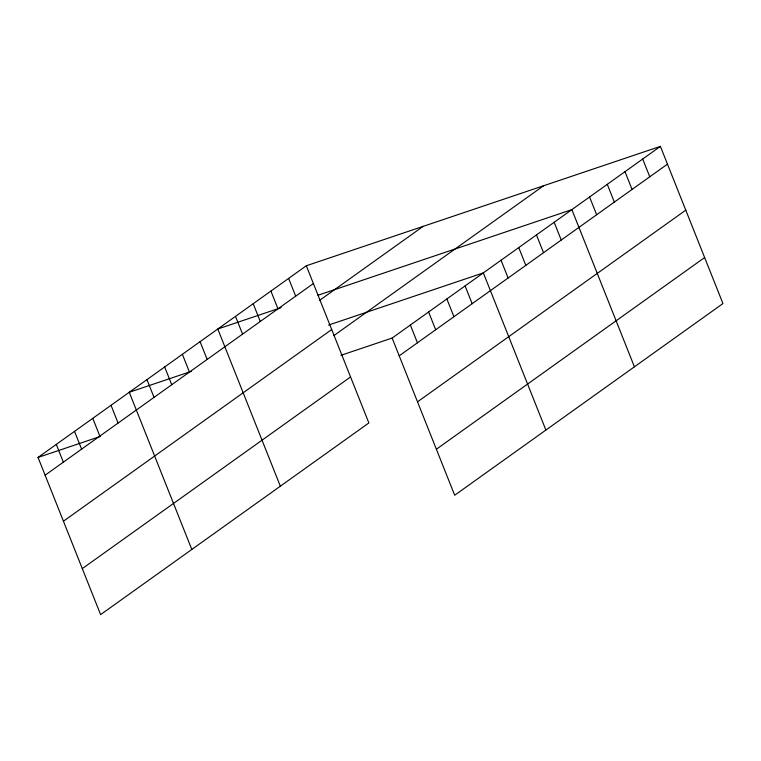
<?xml version="1.0" encoding="UTF-8"?>
<svg xmlns="http://www.w3.org/2000/svg" width="761" height="761" viewBox="0 0 761 761"><rect width="100%" height="100%" fill="white"/><g stroke="black" fill="none" stroke-linecap="round" stroke-linejoin="round"><path stroke-width="1.14" d="M306.322 265.76L368.866 422.945L100.604 614.622L38.05 457.437L306.322 265.76L660.396 146.378L722.95 303.563L454.678 495.24L392.134 338.055L660.396 146.378M45.118 475.206L313.389 283.52M319.725 300.272L423.164 226.359M63.429 521.218L331.701 329.532M333.851 335.611L543.554 185.77M82.293 568.619L350.564 376.933M399.202 355.825L667.473 164.138M417.513 401.837L685.775 210.15M436.376 449.237L704.638 257.551M281.218 307.625L217.789 329.009L280.343 486.193M317.946 295.249L571.872 209.627L634.417 366.812M191.582 371.254L129.265 392.267L191.81 549.452M328.6 325.061L483.34 272.885L545.894 430.07M38.05 457.437L100.366 436.434M340.938 355.32L392.134 338.055M642.693 159.03L649.761 176.79M624.99 171.682L632.058 189.441M607.278 184.333L614.355 202.093M589.575 196.975L596.643 214.745M554.16 222.279L561.238 240.048M536.457 234.93L543.525 252.7M518.755 247.582L525.822 265.351M501.052 260.233L508.12 278.003M465.104 285.917L472.172 303.687M446.859 298.959L453.927 316.719M428.614 311.991L435.682 329.76M410.369 325.023L417.447 342.792M288.609 278.412L295.687 296.172M270.906 291.063L277.974 308.823M253.204 303.715L260.272 321.475M235.491 316.367L242.569 334.127M200.086 341.66L207.154 359.43M182.383 354.312L189.451 372.081M164.671 366.964L171.739 384.733M146.968 379.615L154.036 397.385M111.02 405.299L118.088 423.068M92.775 418.341L99.843 436.101M74.53 431.373L81.608 449.142M56.295 444.405L63.363 462.174"/></g></svg>
